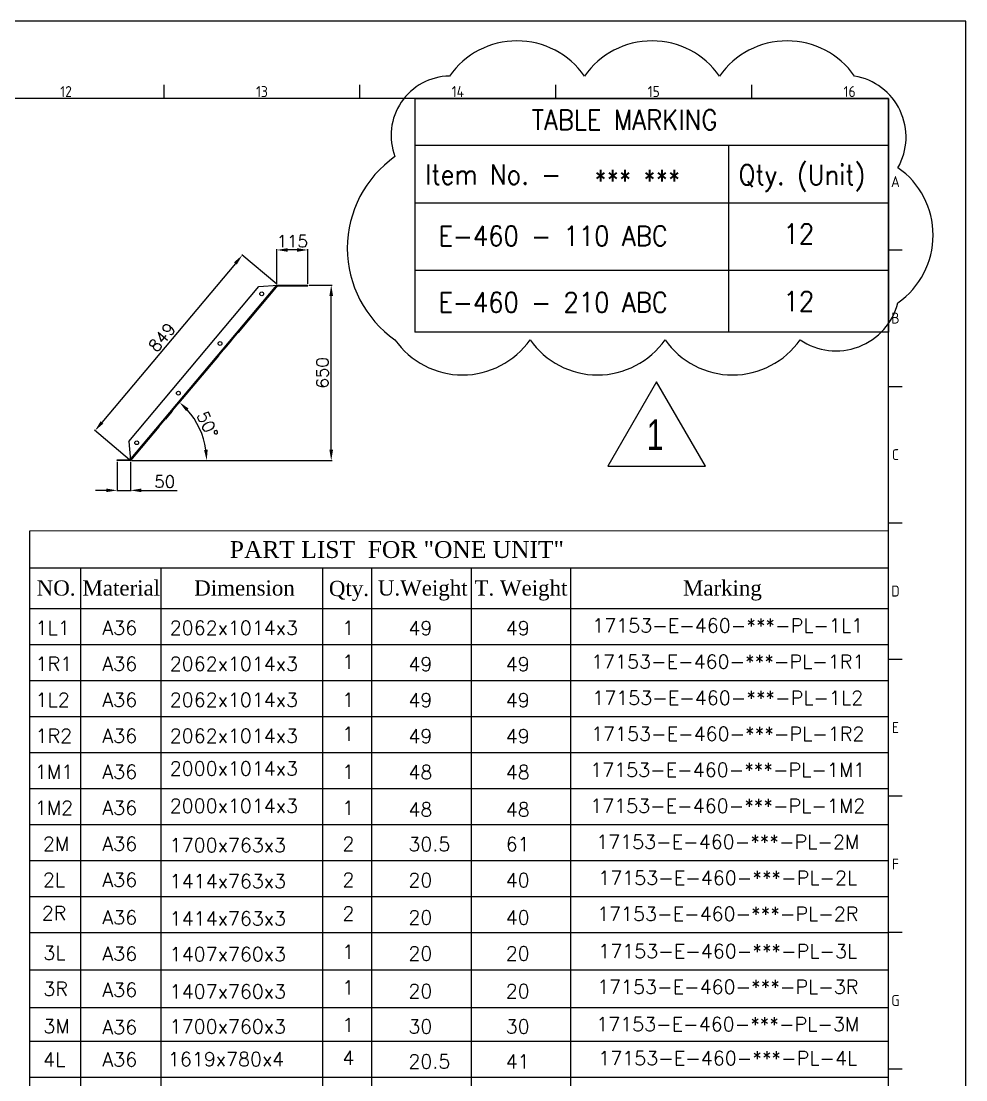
# Model space of a CAD drawing. Header units: inches. Extents: x 212980 to 238967, y -33384 to 2238.
# Drawn here: x 231439 to 234937, y -16160 to -12239 of the extents above; entities that cross this region are included whole.
import ezdxf
from ezdxf.enums import TextEntityAlignment as Align

# ---------------------------------------------------------------- set-up
doc = ezdxf.new("R2010")
doc.units = ezdxf.units.IN
doc.header["$LTSCALE"] = 15
doc.header["$MEASUREMENT"] = 0
doc.linetypes.add('CENTER2', pattern=[28.575, 19.05, -3.175, 3.175, -3.175])
doc.layers.get('Defpoints').update_dxf_attribs({"lineweight": 0})
for name, color, linetype in [('3', 3, 'Continuous'), ('CADRE', 5, 'Continuous'), ('CLOWD', 3, 'Continuous'), ('PV-38C9D', 7, 'Continuous'), ('TEXT', 1, 'Continuous')]:
    doc.layers.add(name, color=color, linetype=linetype)
doc.styles.add('ARIAL_NARROW', font='ARIALN.TTF')
doc.styles.add('ISO Proportional', font='isocp.shx')
doc.styles.add('ROMANS', font='ROMANS.shx')
doc.styles.add('STYLE1', font='times.ttf')
doc.styles.add('style10', font='romans.shx', dxfattribs={"height": 25})
doc.dimstyles.new('11', dxfattribs={"dimtxt": 45, "dimasz": 40, "dimexe": 3, "dimexo": 5, "dimgap": 10, "dimtad": 1, "dimdec": 0, "dimdsep": 46, "dimtxsty": 'ROMANS', "dimcen": 2.5, "dimclrd": 6, "dimclre": 6, "dimclrt": 2, "dimadec": 0, "dimazin": 0, "dimtfac": 1, "dimtdec": 0, "dimtmove": 0, "dimatfit": 3, "dimfxl": 1, "dimarcsym": 0})

# ---------------------------------------------------------------- blocks, each defined once
blk = doc.blocks.new('KADR')
at = {"layer": 'CADRE', "color": 2}
for p, q in [((237537.3, 8136.1), (237537.3, 8233.3)), ((238932.7, 8136.1), (238932.7, 8233.3)), ((240328, 8136.1), (240328, 8233.3)), ((241723.4, 8136.1), (241723.4, 8233.3)), ((242698.5, 7056.8), (242795.7, 7056.8)), ((242698.5, 6084.4), (242795.7, 6084.4)), ((242698.5, 5112), (242795.7, 5112)), ((242698.5, 4139.6), (242795.7, 4139.6)), ((242698.5, 3167.2), (242795.7, 3167.2)), ((242698.5, 2194.8), (242795.7, 2194.8)), ((242698.5, 1222.5), (242795.7, 1222.5))]:
    blk.add_line(p, q, dxfattribs=at)
at = {"layer": 'CADRE', "color": 1}
blk.add_lwpolyline([(220145.5, -7651), (243248.6, -7651), (243248.6, 8686.2), (220145.5, 8686.2)], close=True, dxfattribs=at)
at = {"layer": 'CADRE'}
blk.add_lwpolyline([(220695.6, -7100.9), (242698.5, -7100.9), (242698.5, 8136.1), (220695.6, 8136.1)], close=True, dxfattribs=at)
at = {"layer": 'CADRE', "color": 2, "style": 'ISO Proportional'}
for s, height, p in [('12', 77.79, (236839.6, 8184.7)), ('13', 77.79, (238235, 8184.7)), ('14', 77.79, (239630.3, 8184.7)), ('15', 77.79, (241025.7, 8184.7)), ('16', 77.79, (242421.1, 8184.7)), ('A', 77.8, (242747.1, 7543)), ('B', 77.8, (242747.1, 6570.6)), ('C', 77.8, (242747.1, 5598.2)), ('D', 77.8, (242747.1, 4625.8)), ('E', 77.8, (242747.1, 3653.4)), ('F', 77.8, (242747.1, 2681)), ('G', 77.8, (242747.1, 1708.6))]:
    blk.add_text(s, height=height, dxfattribs=at).set_placement(p, align=Align.MIDDLE)
blk = doc.blocks.new('*D374')
at = {"color": 6, "lineweight": -2, "ltscale": 200, "transparency": 16777216}
for p, q in [((232385.7, -13211.6), (232385.7, -13083.7)), ((232460.7, -13086.7), (232425.7, -13086.7)), ((232500.7, -13211.6), (232500.7, -13083.7))]:
    blk.add_line(p, q, dxfattribs=at)
at = {"color": 6, "ltscale": 200, "transparency": 16777216}
for points in [[(232425.7, -13080), (232425.7, -13093.3), (232385.7, -13086.7)], [(232460.7, -13080), (232460.7, -13093.3), (232500.7, -13086.7)]]:
    blk.add_solid(points, dxfattribs=at)
at = {"layer": 'Defpoints', "color": 0, "ltscale": 200, "transparency": 16777216}
for p in [(232385.7, -13086.7), (232385.7, -13216.6), (232500.7, -13216.6)]:
    blk.add_point(p, dxfattribs=at)
at = {"color": 2, "ltscale": 200, "transparency": 16777216, "insert": (232443.2, -13054.2), "char_height": 45, "attachment_point": 5, "style": 'ROMANS'}
blk.add_mtext('115', dxfattribs=at)
blk = doc.blocks.new('*D375')
at = {"color": 6, "lineweight": -2, "ltscale": 200, "transparency": 16777216}
for p, q in [((231794.2, -13871.6), (231794.2, -13980)), ((231844.2, -13871.6), (231844.2, -13980)), ((231754.2, -13977), (231714.2, -13977)), ((231794.2, -13977), (231844.2, -13977)), ((231884.2, -13977), (232017.1, -13977))]:
    blk.add_line(p, q, dxfattribs=at)
at = {"color": 6, "ltscale": 200, "transparency": 16777216}
for points in [[(231754.2, -13970.3), (231754.2, -13983.6), (231794.2, -13977)], [(231884.2, -13970.3), (231884.2, -13983.6), (231844.2, -13977)]]:
    blk.add_solid(points, dxfattribs=at)
at = {"layer": 'Defpoints', "color": 0, "ltscale": 200, "transparency": 16777216}
for p in [(231794.2, -13866.6), (231844.2, -13866.6), (231794.2, -13977)]:
    blk.add_point(p, dxfattribs=at)
at = {"color": 2, "ltscale": 200, "transparency": 16777216, "insert": (231970.6, -13944.5), "char_height": 45, "attachment_point": 5, "style": 'ROMANS'}
blk.add_mtext('50', dxfattribs=at)
blk = doc.blocks.new('*D376')
at = {"color": 6, "lineweight": -2, "ltscale": 200, "transparency": 16777216}
for p, q in [((232505.7, -13216.6), (232590.2, -13216.6)), ((232587.2, -13826.6), (232587.2, -13256.6)), ((231849.2, -13866.6), (232590.2, -13866.6))]:
    blk.add_line(p, q, dxfattribs=at)
at = {"color": 6, "ltscale": 200, "transparency": 16777216}
for points in [[(232580.5, -13256.6), (232593.9, -13256.6), (232587.2, -13216.6)], [(232580.5, -13826.6), (232593.9, -13826.6), (232587.2, -13866.6)]]:
    blk.add_solid(points, dxfattribs=at)
at = {"layer": 'Defpoints', "color": 0, "ltscale": 200, "transparency": 16777216}
for p in [(232500.7, -13216.6), (232587.2, -13216.6), (231844.2, -13866.6)]:
    blk.add_point(p, dxfattribs=at)
at = {"color": 2, "ltscale": 200, "transparency": 16777216, "insert": (232554.7, -13541.6), "char_height": 45, "attachment_point": 5, "rotation": 90, "style": 'ROMANS'}
blk.add_mtext('650', dxfattribs=at)
blk = doc.blocks.new('*D377')
at = {"color": 6, "lineweight": -2, "ltscale": 200, "transparency": 16777216}
blk.add_line((231849.2, -13866.6), (232129, -13866.6), dxfattribs=at)
blk.add_arc((231844.2, -13866.6), 281.8, 8.1399, 41.8601, dxfattribs=at)
at = {"color": 6, "ltscale": 200, "transparency": 16777216}
for points in [[(232049.5, -13683.3), (232058.7, -13673.8), (232025.4, -13650.7)], [(232129.8, -13826.2), (232116.5, -13827.2), (232126, -13866.6)]]:
    blk.add_solid(points, dxfattribs=at)
at = {"layer": 'Defpoints', "color": 0, "ltscale": 200, "transparency": 16777216}
for p in [(232389.6, -13216.6), (232114.2, -13785.8), (231794.2, -13866.6), (231844.2, -13866.6), (231844.2, -13866.6)]:
    blk.add_point(p, dxfattribs=at)
at = {"color": 2, "ltscale": 200, "transparency": 16777216, "insert": (232129.1, -13733.8), "char_height": 45, "attachment_point": 5, "rotation": 295, "style": 'ROMANS'}
blk.add_mtext('50°', dxfattribs=at)
blk = doc.blocks.new('*D378')
at = {"color": 6, "lineweight": -2, "ltscale": 200, "transparency": 16777216}
for p, q in [((232385.8, -13213.4), (232255.6, -13104.1)), ((232232.2, -13136.7), (231738.2, -13725.4)), ((231840.4, -13863.4), (231710.2, -13754.1))]:
    blk.add_line(p, q, dxfattribs=at)
at = {"color": 6, "ltscale": 200, "transparency": 16777216}
for points in [[(232227.1, -13132.4), (232237.3, -13141), (232257.9, -13106)], [(231733.1, -13721.1), (231743.3, -13729.7), (231712.5, -13756)]]:
    blk.add_solid(points, dxfattribs=at)
at = {"layer": 'Defpoints', "color": 0, "ltscale": 200, "transparency": 16777216}
for p in [(232389.6, -13216.6), (231712.5, -13756), (231844.2, -13866.6)]:
    blk.add_point(p, dxfattribs=at)
at = {"color": 2, "ltscale": 200, "transparency": 16777216, "insert": (231960.3, -13410.2), "char_height": 45, "attachment_point": 5, "rotation": 50, "style": 'ROMANS'}
blk.add_mtext('849', dxfattribs=at)

msp = doc.modelspace()

# ---------------------------------------------------------------- linework, layer by layer
at = {"color": 2}
for p, q in [((232896.94, -12525.16), (232896.94, -13391.46)), ((232896.94, -12525.16), (234651.12, -12525.16)), ((234651.12, -12525.16), (234651.12, -13391.46)), ((232896.94, -12698.29), (234651.12, -12698.29)), ((234057.75, -12698.29), (234057.75, -13391.46)), ((232896.94, -12912.52), (234651.12, -12912.52)), ((232896.94, -13161.35), (234651.12, -13161.35)), ((234651.12, -13391.46), (232896.94, -13391.46))]:
    msp.add_line(p, q, dxfattribs=at)
for p, q in [((231838.06, -13796.16), (232319.51, -13222.39)), ((231840.3, -13866.6), (232385.72, -13216.6)), ((231844.22, -13866.6), (232389.64, -13216.6)), ((232319.51, -13222.39), (232389.64, -13216.6)), ((232385.72, -13216.6), (232500.72, -13216.6)), ((232387.12, -13219.6), (232500.72, -13219.6)), ((232500.72, -13219.6), (232500.72, -13216.6)), ((231838.06, -13796.16), (231844.22, -13866.6)), ((231794.22, -13866.6), (231794.22, -13863.6)), ((231794.22, -13863.6), (231842.82, -13863.6)), ((231844.22, -13866.6), (231794.22, -13866.6))]:
    msp.add_line(p, q)
at = {"color": 3, "linetype": 'CENTER2', "ltscale": 0.8}
msp.add_line((232389.64, -13216.6), (231844.22, -13866.6), dxfattribs=at)
at = {"color": 2, "ltscale": 200}
msp.add_lwpolyline([(232823.35, -13419.37, 0.5205671), (233323.35, -13419.37, 0.5205671), (233823.35, -13419.37, 0.5205671), (234323.35, -13419.37, 0.5205671), (234685.82, -13281.83, 0.5205671), (234685.82, -12781.83, 0.5205671), (234525.1, -12442.55, 0.5205671), (234025.1, -12442.55, 0.5205671), (233525.1, -12442.55, 0.5205671), (233025.1, -12442.55, 0.5205671), (232823.35, -12740.81, 0.5205671)], format="xyb", close=True, dxfattribs=at)
msp.add_lwpolyline([(233792.08, -13574.83), (233611.64, -13887.35), (233972.51, -13887.35)], close=True, dxfattribs=at)
at = {"color": 7, "ltscale": 200}
for centre in [(232329.66, -13249.18), (232175.39, -13433.03), (232021.12, -13616.88), (231866.85, -13800.73)]:
    msp.add_circle(centre, 7, dxfattribs=at)
at = {"layer": '3'}
for p, q in [((231659.47, -16978.28), (231659.47, -14265.44)), ((231957.89, -16978.28), (231957.89, -14265.44)), ((232556.03, -16979.92), (232556.03, -14267.08)), ((232737.68, -16819.62), (232737.68, -14265.44)), ((233106.63, -16819.62), (233106.63, -14265.44)), ((233473.94, -16819.62), (233473.94, -14265.44)), ((234651.12, -14549.06), (231471.72, -14549.06)), ((234651.12, -14682.46), (231471.72, -14682.46)), ((234651.12, -14815.85), (231471.72, -14815.85)), ((234651.12, -14949.24), (231471.72, -14949.24)), ((234651.12, -15082.63), (231471.72, -15082.63)), ((234651.12, -15216.02), (231471.72, -15216.02)), ((234651.12, -15349.41), (231471.72, -15349.41)), ((234651.12, -15482.81), (231471.72, -15482.81)), ((234651.12, -15616.2), (231471.72, -15616.2)), ((234651.12, -15754.69), (231471.72, -15754.69)), ((234651.12, -15893.18), (231471.72, -15893.18)), ((234651.12, -16018.08), (231471.72, -16018.08)), ((234651.12, -16151.48), (231471.72, -16151.48))]:
    msp.add_line(p, q, dxfattribs=at)
at = {"layer": 'TEXT', "color": 5}
for p, q in [((231471.72, -14126.65), (234651.12, -14125.99)), ((231471.72, -16978.28), (231471.72, -14126.65)), ((234651.12, -14265.44), (231471.72, -14265.44)), ((234651.12, -14415.67), (231471.72, -14415.67))]:
    msp.add_line(p, q, dxfattribs=at)

# ---------------------------------------------------------------- block references
at = {"color": 11, "xscale": 0.5198400000000001, "yscale": 0.5198400000000001, "zscale": 0.5198400000000001}
msp.add_blockref('KADR', (108486.73, -16754.63), dxfattribs=at)

# ---------------------------------------------------------------- texts
at = {"color": 0, "style": 'ROMANS', "width": 0.9}
for s, height, p in [('TABLE MARKING', 73.7277, (233329.25, -12641.91)), ('Item No. -', 73.728, (232935.35, -12843.7)), ('Qty. (Unit)', 73.7277, (234095.39, -12845.31)), ('*** ***', 73.728, (233560.95, -12864.14)), ('E-460 - 110 ABC', 73.7277, (232983.69, -13071.73)), ('12', 73.728, (234261.89, -13063.8)), ('E-460 - 210 ABC', 73.7277, (232983.69, -13317.42)), ('12', 73.728, (234261.89, -13313.7))]:
    msp.add_text(s, height=height, dxfattribs=at).set_placement(p)
at = {"color": 2, "style": 'STYLE1'}
for s, height, p in [('PART LIST  FOR "ONE UNIT"', 62.4294, (232211.68, -14227.37)), ('NO.', 56.181, (231496.59, -14366.65)), ('Material', 56.181, (231665.96, -14366.65)), ('Dimension', 56.181, (232079.95, -14366.65)), ('Qty.', 56.181, (232578.59, -14368.3)), ('U.Weight', 56.181, (232759.94, -14366.65)), ('T. Weight', 56.181, (233117.68, -14366.65)), ('Marking', 56.181, (233889.51, -14366.65))]:
    msp.add_text(s, height=height, dxfattribs=at).set_placement(p)
at = {"layer": 'CLOWD', "style": 'ARIAL_NARROW', "width": 0.85}
msp.add_text('1', height=112.5, dxfattribs=at).set_placement((233755.96, -13826.97))
at = {"layer": 'PV-38C9D', "style": 'style10'}
for s, height, p in [('1L1', 51.787, (231492.49, -14512.12)), ('A36', 51.787, (231739.8, -14512.12)), ('2062x1014x3', 51.7866, (231989.13, -14512.12)), ('1', 51.79, (232628.44, -14512.12)), ('49', 51.787, (232872.81, -14513.22)), ('49', 51.787, (233233.4, -14513.22)), ('1R1', 51.787, (231492.49, -14645.51)), ('A36', 51.787, (231739.8, -14645.51)), ('2062x1014x3', 51.7866, (231989.13, -14645.51)), ('1', 51.79, (232628.44, -14638.2)), ('49', 51.787, (232872.81, -14646.61)), ('49', 51.787, (233233.4, -14646.61)), ('1L2', 51.787, (231492.49, -14778.9)), ('A36', 51.787, (231739.8, -14778.9)), ('2062x1014x3', 51.7866, (231989.13, -14778.9)), ('1', 51.79, (232628.44, -14778.9)), ('49', 51.787, (232872.81, -14780)), ('49', 51.787, (233233.4, -14780)), ('1R2', 51.787, (231492.49, -14912.3)), ('A36', 51.787, (231739.8, -14912.3)), ('2062x1014x3', 51.7866, (231989.13, -14912.3)), ('1', 51.79, (232628.44, -14904.98)), ('49', 51.787, (232872.81, -14913.4)), ('49', 51.787, (233233.4, -14913.4)), ('1M1', 51.787, (231489.42, -15045.69)), ('A36', 51.787, (231739.8, -15045.69)), ('2000x1014x3', 51.7866, (231989.13, -15033.22)), ('1', 51.79, (232628.44, -15045.69)), ('48', 51.787, (232872.81, -15046.79)), ('48', 51.787, (233233.4, -15046.79)), ('1M2', 51.787, (231489.42, -15179.08)), ('A36', 51.787, (231739.8, -15179.08)), ('2000x1014x3', 51.7866, (231989.13, -15171.71)), ('1', 51.79, (232628.44, -15179.08)), ('48', 51.787, (232872.81, -15185.28)), ('48', 51.787, (233233.4, -15185.28)), ('2M', 51.787, (231519.59, -15312.47)), ('A36', 51.787, (231739.8, -15312.47)), ('1700x763x3', 51.787, (231989.13, -15317.22)), ('2', 51.79, (232628.44, -15312.47)), ('30.5', 51.787, (232872.81, -15313.57)), ('61', 51.787, (233233.4, -15313.57)), ('2L', 51.787, (231519.59, -15445.86)), ('A36', 51.787, (231739.8, -15445.86)), ('1414x763x3', 51.787, (231989.13, -15450.61)), ('2', 51.79, (232628.44, -15445.86)), ('20', 51.787, (232872.81, -15446.96)), ('40', 51.787, (233233.4, -15446.96)), ('2R', 51.787, (231515.31, -15569.41)), ('2', 51.79, (232628.44, -15570.04)), ('A36', 51.787, (231739.8, -15584.35)), ('1414x763x3', 51.787, (231989.13, -15589.1)), ('20', 51.787, (232872.81, -15585.45)), ('40', 51.787, (233233.4, -15585.45)), ('3L', 51.787, (231520.99, -15716.19)), ('A36', 51.787, (231739.8, -15718.92)), ('1407x760x3', 51.787, (231989.13, -15720.59)), ('1', 51.79, (232628.44, -15712.04)), ('20', 51.787, (232872.81, -15718.85)), ('20', 51.787, (233233.4, -15718.85)), ('3R', 51.787, (231520.99, -15848.72)), ('A36', 51.787, (231739.8, -15852.84)), ('1', 51.79, (232628.44, -15844.58)), ('1407x760x3', 51.787, (231989.13, -15859.08)), ('20', 51.787, (232872.81, -15857.33)), ('20', 51.787, (233233.4, -15857.33)), ('3M', 51.787, (231520.99, -15987.21)), ('A36', 51.787, (231739.8, -15991.33)), ('1700x760x3', 51.787, (231989.13, -15988.73)), ('1', 51.79, (232628.44, -15983.07)), ('30', 51.787, (232872.81, -15989.03)), ('30', 51.787, (233233.4, -15989.03)), ('4L', 51.787, (231520.46, -16111.19)), ('A36', 51.787, (231739.8, -16110.37)), ('1619x780x4', 51.787, (231982.46, -16109.89)), ('4', 51.79, (232628.44, -16105.22)), ('20.5', 51.787, (232872.81, -16118.36)), ('41', 51.787, (233233.4, -16118.36))]:
    msp.add_text(s, height=height, dxfattribs=at).set_placement(p)
for s, p in [('17153-E-460-***-PL-1L1', (234055.53, -14478.09)), ('17153-E-460-***-PL-1R1', (234055.53, -14611.48)), ('17153-E-460-***-PL-1L2', (234055.53, -14744.87)), ('17153-E-460-***-PL-1R2', (234055.53, -14878.26)), ('17153-E-460-***-PL-1M1', (234055.53, -15011.65)), ('17153-E-460-***-PL-1M2', (234055.53, -15145.05)), ('17153-E-460-***-PL-2M', (234055.53, -15278.44)), ('17153-E-460-***-PL-2L', (234055.53, -15411.83)), ('17153-E-460-***-PL-2R', (234055.53, -15545.22)), ('17153-E-460-***-PL-3L', (234055.53, -15683.71)), ('17153-E-460-***-PL-3R', (234055.53, -15815.41)), ('17153-E-460-***-PL-3M', (234055.53, -15953.9)), ('17153-E-460-***-PL-4L', (234055.53, -16080.36))]:
    msp.add_text(s, height=51.7866, dxfattribs=at).set_placement(p, align=Align.MIDDLE_CENTER)

# ---------------------------------------------------------------- dimensions: what is measured, and where the dimension line sits
at = {"color": 7, "ltscale": 200}
for base, p1, p2, picture, middle in [((232385.72, -13086.68), (232500.72, -13216.6), (232385.72, -13216.6), '*D374', (232443.22, -13086.68)), ((231794.22, -13976.96), (231844.22, -13866.6), (231794.22, -13866.6), '*D375', (231970.65, -13976.96))]:
    dim = msp.add_linear_dim(base=base, p1=p1, p2=p2, dimstyle='11', dxfattribs=at)
    dim.commit()
    dim.dimension.update_dxf_attribs({"geometry": picture, "text_midpoint": middle, "dimtype": 160})
dim = msp.add_aligned_dim(p1=(232389.64, -13216.6), p2=(231844.22, -13866.6), distance=-171.99, dimstyle='11', dxfattribs=at)
dim.commit()
dim.dimension.update_dxf_attribs({"geometry": '*D378', "text_midpoint": (231960.28, -13410.15)})
dim = msp.add_angular_dim_2l(base=(232114.18, -13785.78), line1=((232389.64, -13216.6), (231844.22, -13866.6)), line2=((231844.22, -13866.6), (231794.22, -13866.6)), dimstyle='11', dxfattribs=at)
dim.commit()
dim.dimension.update_dxf_attribs({"geometry": '*D377', "text_midpoint": (232129.07, -13733.77)})
dim = msp.add_linear_dim(base=(232587.21, -13216.6), p1=(231844.22, -13866.6), p2=(232500.72, -13216.6), angle=90, dimstyle='11', dxfattribs=at)
dim.commit()
dim.dimension.update_dxf_attribs({"geometry": '*D376', "text_midpoint": (232554.71, -13541.6)})

doc.saveas('drawing.dxf')
